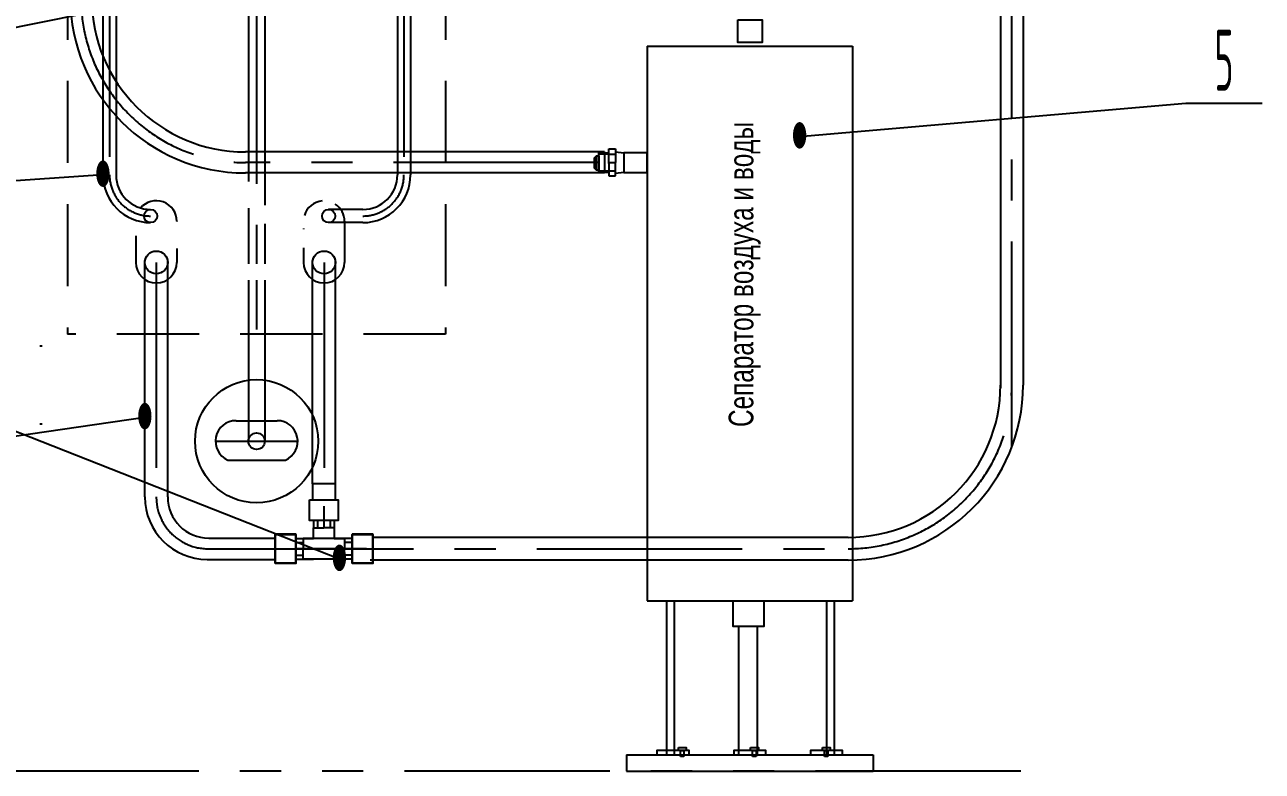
# Model space of a CAD drawing. Header units: millimetres. Extents: x 0 to 8400, y 0 to 5940.
# Drawn here: x 4635 to 6140, y 2513 to 3421 of the extents above; entities that cross this region are included whole.
import ezdxf
from ezdxf.enums import TextEntityAlignment as Align

# ---------------------------------------------------------------- set-up
doc = ezdxf.new("R2010")
doc.units = ezdxf.units.MM
doc.header["$LTSCALE"] = 200
for name, pattern in [('F', [0.75, 0.5, -0.25]), ('G', [2, 1.25, -0.25, 0.25, -0.25]), ('K', [2.5, 1.25, -0.25, 0.25, -0.25, 0.25, -0.25])]:
    doc.linetypes.add(name, pattern=pattern)
for name, color, linetype in [('01', 7, 'Continuous'), ('02', 1, 'Continuous'), ('04', 2, 'F'), ('05', 4, 'G'), ('07', 6, 'K'), ('11', 3, 'Continuous')]:
    doc.layers.add(name, color=color, linetype=linetype)
doc.styles.get("Standard").update_dxf_attribs({"font": 'isocp', "width": 0.707, "bigfont": 'intecad.shx'})

msp = doc.modelspace()

# ---------------------------------------------------------------- linework, layer by layer
for p, q in [((5330.25, 3244.15), (5330.15, 3261.58)), ((5332.94, 3265.09), (5343.97, 3265.16)), ((5333.08, 3241.81), (5332.94, 3265.09)), ((5333.08, 3241.81), (5344.11, 3241.87))]:
    msp.add_line(p, q)
msp.add_lwpolyline([(5333.07, 3244.17), (5330.25, 3244.15), (5327.74, 3246.64), (5327.66, 3259.06), (5330.15, 3261.58), (5332.96, 3261.59)], close=True)
at = {"layer": '01'}
for p, q in [((5821.6, 3893.75), (5821.6, 2979.22)), ((5849.23, 3893.75), (5849.23, 2982.73)), ((4906.6, 3461.47), (4906.6, 3230.3)), ((4926.6, 3461.47), (4926.6, 3201.38)), ((5391.6, 3395.05), (5391.6, 2720.37)), ((5391.6, 3395.05), (5641.6, 3394.83)), ((5641.6, 3395.05), (5641.6, 2720.37)), ((5345.09, 3269.97), (5353.09, 3269.97)), ((5345.09, 3253.49), (5345.09, 3269.97)), ((5353.09, 3269.97), (5353.09, 3253.49)), ((5340, 3266.31), (4902.89, 3266.31)), ((5340, 3266.31), (5340, 3240.67)), ((5345.09, 3263.49), (5353.09, 3263.49)), ((5345.09, 3253.49), (5345.09, 3237.02)), ((5353.09, 3266.27), (5363.5, 3264.99)), ((5353.09, 3237.02), (5353.09, 3253.49)), ((5340, 3240.67), (4902.89, 3240.67)), ((5345.09, 3243.49), (5353.09, 3243.49)), ((5345.09, 3237.02), (5353.09, 3237.02)), ((5353.09, 3240.27), (5363.5, 3241.55)), ((4906.6, 3197.89), (4906.6, 3130.24)), ((5045.92, 3196.28), (5004.25, 3196.28)), ((4819.54, 3181.86), (4819.54, 3181.61)), ((4926.6, 3178.91), (4926.6, 3130.24)), ((5045.92, 3180.28), (5004.25, 3180.28)), ((5023.66, 3181.86), (5023.66, 3131.86)), ((4769.54, 3164.08), (4769.54, 3131.86)), ((4973.66, 3173.04), (4973.66, 3172.2)), ((4819.54, 3148.86), (4819.54, 3131.86)), ((4973.66, 3149.6), (4973.66, 3131.86)), ((4780.64, 2846.54), (4780.64, 3134.13)), ((4808.43, 2846.54), (4808.43, 3133.48)), ((4984.76, 2862.42), (4984.76, 3134.13)), ((5012.56, 2862.42), (5012.56, 3133.48)), ((4906.6, 3110.24), (4906.6, 2914.35)), ((4926.6, 3110.24), (4926.6, 2914.35)), ((4891.6, 2939.35), (4941.6, 2939.35)), ((4881.6, 2891.44), (4951.6, 2891.44)), ((4985.72, 2817.7), (4985.72, 2808.86)), ((4990.7, 2817.7), (4990.7, 2808.86)), ((5006.06, 2817.7), (5006.06, 2808.86)), ((5011.03, 2817.7), (5011.03, 2808.86)), ((4985.72, 2796.19), (4985.72, 2808.86)), ((4985.72, 2808.86), (4998.38, 2808.86)), ((5011.03, 2808.86), (4998.38, 2808.86)), ((5011.03, 2808.86), (5011.03, 2796.19)), ((4858.43, 2796.54), (4939.15, 2796.54)), ((4964.44, 2796.19), (4973.06, 2796.19)), ((4964.44, 2796.19), (4973.06, 2796.19)), ((4964.44, 2791.22), (4973.06, 2791.22)), ((4964.44, 2791.22), (4973.06, 2791.22)), ((4973.06, 2796.19), (4973.06, 2783.54)), ((5032.81, 2796.19), (4973.06, 2796.19)), ((4973.06, 2796.19), (4985.72, 2796.19)), ((4973.06, 2796.19), (4973.06, 2783.54)), ((5023.7, 2796.19), (5011.03, 2796.19)), ((5011.03, 2796.19), (5023.7, 2796.19)), ((5032.81, 2796.19), (5023.7, 2796.19)), ((5023.7, 2796.19), (5023.7, 2783.54)), ((5032.81, 2796.19), (5023.7, 2796.19)), ((5023.7, 2796.19), (5023.7, 2783.54)), ((5032.81, 2791.22), (5023.7, 2791.22)), ((5032.81, 2791.22), (5023.7, 2791.22)), ((4856.64, 2770.54), (4939.15, 2770.54)), ((4964.44, 2775.86), (4973.06, 2775.86)), ((4964.44, 2775.86), (4973.06, 2775.86)), ((4964.44, 2770.89), (4973.06, 2770.89)), ((4964.44, 2770.89), (4973.06, 2770.89)), ((4973.06, 2770.89), (4973.06, 2783.54)), ((4973.06, 2770.89), (4973.06, 2783.54)), ((4973.06, 2770.89), (4985.72, 2770.89)), ((5032.81, 2770.89), (4973.06, 2770.89)), ((5011.03, 2770.89), (5023.7, 2770.89)), ((5023.7, 2770.89), (5011.03, 2770.89)), ((5023.7, 2770.89), (5023.7, 2783.54)), ((5023.7, 2770.89), (5023.7, 2783.54)), ((5032.81, 2775.86), (5023.7, 2775.86)), ((5032.81, 2775.86), (5023.7, 2775.86)), ((5032.81, 2770.89), (5023.7, 2770.89)), ((5032.81, 2770.89), (5023.7, 2770.89)), ((5391.6, 2720.37), (5641.6, 2720.37)), ((5415.31, 2720.37), (5415.31, 2532.85)), ((5424.67, 2720.37), (5424.67, 2532.85)), ((5610.05, 2720.37), (5610.05, 2532.85)), ((5619.41, 2720.37), (5619.41, 2532.85)), ((5503.04, 2688.88), (5503.04, 2532.85)), ((5525.75, 2688.88), (5525.75, 2532.85)), ((5366.6, 2532.85), (5366.6, 2512.85)), ((5666.6, 2532.85), (5666.6, 2512.85))]:
    msp.add_line(p, q, dxfattribs=at)
at = {"layer": '01', "color": 7, "linetype": 'Continuous'}
for p, q in [((4729.65, 3510.46), (4729.65, 3238.28)), ((4745.65, 3510.46), (4745.65, 3238.28)), ((5087.92, 3510.46), (5087.92, 3238.28)), ((5103.92, 3510.46), (5103.92, 3238.28)), ((5636.23, 2797.35), (5058.11, 2797.35)), ((5636.23, 2769.73), (5054.58, 2769.73)), ((5366.6, 2532.85), (5666.6, 2532.85)), ((5366.6, 2512.85), (5666.6, 2512.85))]:
    msp.add_line(p, q, dxfattribs=at)
at = {"layer": '01'}
for points in [[(5501.95, 3427.05), (5531.52, 3427.05), (5531.52, 3399.26), (5501.95, 3399.26)], [(5391.87, 3264.99), (5363.5, 3264.99), (5363.5, 3241.42), (5391.87, 3241.42)], [(4980.88, 2843), (5015.87, 2843), (5015.87, 2817.7), (4980.88, 2817.7)], [(4939.15, 2801.33), (4939.15, 2766.34), (4964.44, 2766.34), (4964.44, 2801.33)], [(4939.15, 2765.75), (4939.15, 2800.74), (4964.44, 2800.74), (4964.44, 2765.75)], [(5032.81, 2801.33), (5032.81, 2766.34), (5058.11, 2766.34), (5058.11, 2801.33)], [(5032.81, 2801.33), (5032.81, 2766.34), (5058.11, 2766.34), (5058.11, 2801.33)], [(5032.81, 2765.75), (5032.81, 2800.74), (5058.11, 2800.74), (5058.11, 2765.75)], [(5032.81, 2765.75), (5032.81, 2800.74), (5058.11, 2800.74), (5058.11, 2765.75)], [(5496.2, 2720.37), (5533.57, 2720.37), (5533.57, 2688.88), (5496.2, 2688.88)], [(5403.72, 2532.85), (5442.7, 2532.85), (5442.7, 2538.07), (5403.72, 2538.07)], [(5429.91, 2541.76), (5439.37, 2541.76), (5439.37, 2538.07), (5429.91, 2538.07)], [(5497.11, 2532.85), (5536.09, 2532.85), (5536.09, 2538.07), (5497.11, 2538.07)], [(5517.59, 2541.76), (5527.05, 2541.76), (5527.05, 2538.07), (5517.59, 2538.07)], [(5590.56, 2532.85), (5629.54, 2532.85), (5629.54, 2538.07), (5590.56, 2538.07)], [(5604.93, 2541.76), (5614.39, 2541.76), (5614.39, 2538.07), (5604.93, 2538.07)]]:
    msp.add_lwpolyline(points, close=True, dxfattribs=at)
msp.add_lwpolyline([(5012.56, 2843), (5012.56, 2862.42), (4984.76, 2862.42), (4984.76, 2843)], dxfattribs=at)
for centre, radius in [((4787.65, 3188.28), 8), ((5004.25, 3188.28), 8), ((4794.54, 3131.86), 13.9), ((4998.66, 3131.86), 13.9), ((4916.6, 2914.35), 10)]:
    msp.add_circle(centre, radius, dxfattribs=at)
for centre, radius, start, end in [((4902.89, 3453.67), 213, 180, 270), ((4902.89, 3453.31), 187, 180, 270), ((4787.65, 3238.28), 58, 180, 270), ((4787.65, 3238.28), 42, 180, 270), ((5045.92, 3238.28), 42, 270, 0), ((5045.92, 3238.28), 58, 270, 0), ((4794.54, 3181.86), 25, 0, 140.55592), ((4998.66, 3181.86), 25, 95.52955, 163.30998), ((4998.66, 3181.86), 25, 0, 57.06816), ((4794.54, 3131.86), 25, 180, 0), ((4998.66, 3131.86), 25, 180, 0), ((5636.23, 2982.73), 213, 270, 0), ((5636.23, 2982.73), 185.37, 270, 0), ((4891.6, 2914.35), 25, 90, 246.42182), ((4941.6, 2914.35), 25, 293.57818, 90), ((4856.64, 2846.54), 76, 180, 270), ((4858.43, 2846.54), 50, 180, 270)]:
    msp.add_arc(centre, radius, start, end, dxfattribs=at)
at = {"layer": '02'}
for p, q in [((4871.36, 3467.72), (4309.53, 3354.49)), ((5577.25, 3284.89), (6047.09, 3325.73)), ((6047.09, 3325.73), (6140.09, 3325.73)), ((4729.65, 3238.28), (3523.85, 3158.71)), ((5017.36, 2770.89), (4309.53, 3050.02)), ((4780.64, 2943.35), (3552.21, 2764.29))]:
    msp.add_line(p, q, dxfattribs=at)
at = {"layer": '02', "color": 1, "linetype": 'Continuous'}
for p, q in [((5332.95, 3263.78), (5343.98, 3263.85)), ((5333.07, 3243.22), (5344.1, 3243.29))]:
    msp.add_line(p, q, dxfattribs=at)
at = {"layer": '02'}
msp.add_circle((4916.6, 2914.35), 74.92, dxfattribs=at)
at = {"layer": '04', "color": 2, "linetype": 'F'}
for p, q in [((4686.6, 3502.85), (4686.6, 3044.67)), ((5146.6, 3502.85), (5146.6, 3044.67)), ((5146.6, 3044.67), (4686.6, 3044.67))]:
    msp.add_line(p, q, dxfattribs=at)
for points in [[(5432.37, 2538.07), (5436.51, 2538.07), (5436.51, 2530.69), (5432.37, 2530.69)], [(5520.05, 2538.07), (5524.2, 2538.07), (5524.2, 2530.69), (5520.05, 2530.69)], [(5607.39, 2538.07), (5611.54, 2538.07), (5611.54, 2530.69), (5607.39, 2530.69)]]:
    msp.add_lwpolyline(points, close=True, dxfattribs=at)
at = {"layer": '05'}
for p, q in [((5835.41, 2907.27), (5835.41, 3643.29)), ((5344.04, 3253.49), (5354.14, 3253.49)), ((4794.54, 3131.86), (4794.54, 2846.54)), ((4998.66, 3131.86), (4998.66, 2862.42)), ((4998.38, 2835.36), (4998.38, 2808.05)), ((4857.54, 2783.54), (5636.23, 2783.54)), ((4955.02, 2783.54), (4973.87, 2783.54)), ((4955.02, 2783.54), (4973.87, 2783.54)), ((5050.2, 2783.54), (4964.44, 2783.54)), ((5050.2, 2783.54), (4964.44, 2783.54))]:
    msp.add_line(p, q, dxfattribs=at)
at = {"layer": '05', "color": 4, "linetype": 'G'}
for p, q in [((4737.65, 3510.46), (4737.65, 3238.28)), ((5095.92, 3510.46), (5095.92, 3238.28)), ((4916.6, 3477.58), (4916.6, 3130.24)), ((5333.29, 3253.31), (4902.89, 3253.31)), ((4916.6, 3110.24), (4916.6, 3050.4)), ((4866.6, 2914.35), (4966.6, 2914.35))]:
    msp.add_line(p, q, dxfattribs=at)
at = {"layer": '05'}
for centre, radius in [((4902.89, 3453.31), 200), ((4857.54, 2846.54), 63)]:
    msp.add_arc(centre, radius, 180, 270, dxfattribs=at)
at = {"layer": '05', "color": 4, "linetype": 'G'}
for centre, radius, start, end in [((4787.65, 3238.28), 50, 180, 270), ((5045.92, 3238.28), 50, 270, 0), ((5636.23, 2982.73), 199.19, 270, 0)]:
    msp.add_arc(centre, radius, start, end, dxfattribs=at)
at = {"layer": '07', "color": 6, "linetype": 'K'}
for p, q in [((4652.86, 3030.35), (4655.86, 3030.35)), ((4652.86, 2935.35), (4655.86, 2935.35)), ((5846.38, 2512.85), (3554.81, 2512.85))]:
    msp.add_line(p, q, dxfattribs=at)

# ---------------------------------------------------------------- texts
at = {"layer": '01', "insert": (5490.94, 2931.63), "char_height": 30, "attachment_point": 1, "rotation": 90}
msp.add_mtext('{\\fArial|b0|i0|c204|p34;\\C3;Сепаратор воздуха и воды}', dxfattribs=at)
at = {"layer": '02', "width": 0.605172}
for p, p2 in [((5568.25, 3269.89), (5586.25, 3269.89)), ((4720.65, 3223.28), (4738.65, 3223.28)), ((4771.64, 2928.35), (4789.64, 2928.35)), ((5008.36, 2755.89), (5026.36, 2755.89))]:
    msp.add_text('●', height=30, dxfattribs=at).set_placement(p, p2, align=Align.FIT)
at = {"layer": '11', "width": 0.527686}
msp.add_text('5', height=74.25, dxfattribs=at).set_placement((6082, 3340.73), (6105.18, 3340.73), align=Align.FIT)

doc.saveas('drawing.dxf')
